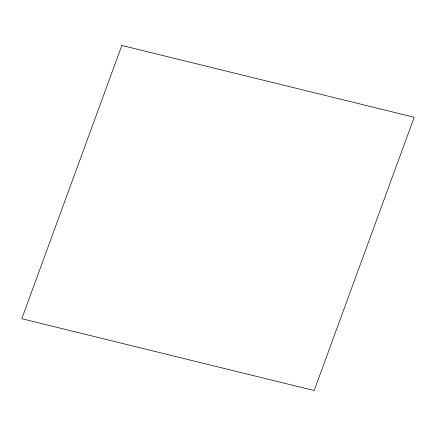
<?xml version="1.0" encoding="UTF-8"?>
<svg xmlns="http://www.w3.org/2000/svg" width="436" height="436" viewBox="0 0 436 436"><rect width="100%" height="100%" fill="white"/><g stroke="black" fill="none" stroke-linecap="round" stroke-linejoin="round"><path stroke-width="0.65" d="M121.835 45.458L21.8 318.721L314.165 390.542L414.2 117.279L121.835 45.458"/></g></svg>
